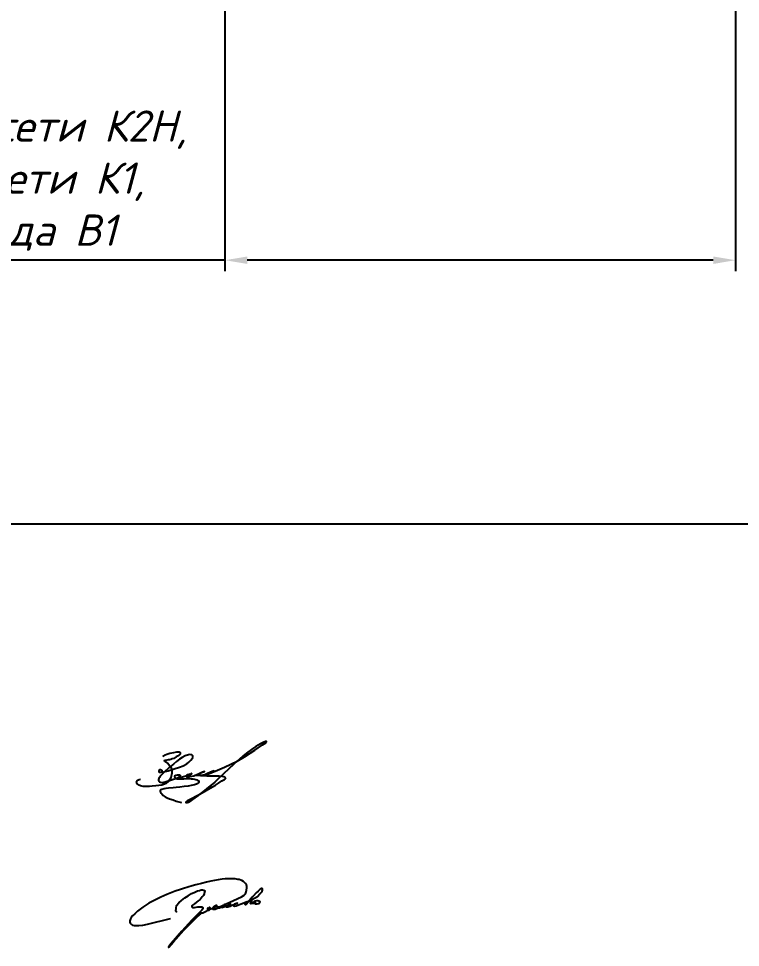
# Model space of a CAD drawing. Header units: millimetres. Extents: x 2791 to 3065, y 749 to 1154.
# Drawn here: x 2905.3 to 2986.2, y 755.3 to 859.4 of the extents above; entities that cross this region are included whole.
import ezdxf
from ezdxf import colors
from ezdxf.entities.mleader import LeaderData, LeaderLine
from ezdxf.math import Vec2, Vec3

# ---------------------------------------------------------------- set-up
doc = ezdxf.new("R2010")
doc.units = ezdxf.units.MM
doc.layers.add('ВК_К1_текст', color=34, linetype='Continuous')
doc.styles.add('note', font='isocpeur.ttf', dxfattribs={"width": 0.9, "oblique": 15})
doc.styles.get("Standard").update_dxf_attribs({"font": 'isocpeui.ttf'})
doc.dimstyles.new('ISO-25', dxfattribs={"dimtxt": 2.5, "dimasz": 2.5, "dimexe": 1.25, "dimexo": 0.625, "dimtad": 1, "dimtxsty": 'Standard', "dimcen": 2.5, "dimadec": 0, "dimazin": 0, "dimtfac": 1, "dimtmove": 0, "dimatfit": 3, "dimfxl": 1, "dimarcsym": 0})
picture_1 = doc.add_image_def('image1.png', size_in_pixel=(707, 851))

# ---------------------------------------------------------------- blocks, each defined once
blk = doc.blocks.new('2')
at = {"color": 150, "lineweight": 9}
for points in [[(100.23, -178.72), (100.27, -178.85), (100.42, -178.93), (100.69, -178.94), (101.15, -178.87), (101.82, -178.56), (108, -175.77), (108.81, -175.27), (109.18, -174.86), (109.4, -174.25), (109.55, -173.68), (109.65, -173.03), (109.62, -172.56), (109.5, -172.07), (109.26, -171.64), (108.95, -171.33), (108.56, -171.05), (108.12, -170.75), (107.76, -170.63), (107.27, -170.46), (106.81, -170.37), (105.97, -170.24), (105.17, -170.19), (104.22, -170.19), (102.95, -170.24), (102, -170.31), (100.69, -170.48), (99.54, -170.69), (98.44, -170.93), (97.06, -171.25), (95.59, -171.62), (93.8, -172.09), (92.6, -172.41), (91.32, -172.81), (90, -173.22), (89.02, -173.57), (87.35, -174.07), (84.72, -175.09), (82.94, -175.86), (80.85, -176.9), (79.22, -177.82), (77.32, -179.04), (75.7, -180.24), (74.79, -181.04), (74.12, -181.73), (73.7, -182.25), (73.44, -182.69), (73.33, -183), (73.3, -183.28), (73.31, -183.64), (73.4, -183.97), (73.54, -184.17), (73.79, -184.42), (74.12, -184.6), (74.57, -184.7), (75.17, -184.75), (76.11, -184.75), (77.35, -184.58), (78.74, -184.33), (85.89, -182.5)], [(98.16, -179.64), (99.35, -179.22), (99.79, -179.02), (100.14, -178.8), (100.32, -178.65), (100.33, -178.57), (100.31, -178.49), (100.23, -178.48), (100.11, -178.51), (99.86, -178.64), (99.38, -178.94), (99.07, -179.32), (99.04, -179.52), (99.09, -179.62), (99.23, -179.67), (99.35, -179.66), (99.71, -179.64), (99.9, -179.61), (100.02, -179.54), (100.22, -179.47), (101.13, -179.25), (101.83, -178.95), (102.31, -178.76), (102.58, -178.61), (102.8, -178.46), (102.98, -178.3), (102.99, -178.21), (102.91, -178.16), (102.79, -178.19), (102.59, -178.25), (101.83, -178.95), (101.8, -179.02), (101.81, -179.06), (101.87, -179.09), (102.17, -179.03), (102.51, -178.94), (103.09, -178.71), (104.05, -178.38), (104.44, -178.25), (104.58, -178.17), (104.61, -178.09), (104.59, -177.99), (104.52, -177.96), (104.4, -178.01), (103.18, -178.76), (103.16, -178.85), (103.17, -178.89), (103.22, -178.92), (103.27, -178.94), (103.39, -178.94), (103.73, -178.92), (104.08, -178.83), (104.45, -178.65), (104.97, -178.4), (106.79, -177.81), (105.84, -178.12), (105.56, -178.29), (105.51, -178.47), (105.54, -178.59), (105.63, -178.63), (105.84, -178.66), (106.33, -178.55), (107.86, -177.96), (109.77, -177.23), (110.98, -176.98), (112.05, -176.26), (112.91, -175.69), (113.68, -174.9), (114.1, -174.43), (114.39, -173.99), (114.51, -173.68), (114.54, -173.41), (114.49, -173.31), (114.43, -173.26), (114.33, -173.23), (114.17, -173.24), (114.02, -173.31), (113.79, -173.46), (113.53, -173.62), (113.13, -174.01), (112.56, -174.59), (111.76, -175.45), (111.3, -175.91), (109.54, -178.1), (109.4, -178.23), (109.28, -178.27), (109.2, -178.25), (109.15, -178.21), (109.14, -178.12), (109.2, -178.02), (109.37, -177.78), (109.62, -177.54), (109.91, -177.35), (110.34, -177.11), (110.98, -176.98), (111.04, -176.98), (111.09, -177.02), (111.11, -177.09), (111.09, -177.15), (111.06, -177.25), (111, -177.35), (110.9, -177.45), (110.82, -177.54), (110.74, -177.69), (110.71, -177.79), (110.74, -177.85), (110.84, -177.86), (111.55, -177.82), (111.89, -177.74), (112.25, -177.67), (112.34, -177.59), (112.34, -177.54), (112.29, -177.51), (112.21, -177.51), (112.19, -177.57), (112.14, -177.75), (112.15, -177.87), (112.23, -177.95), (112.38, -177.99), (112.58, -178), (112.87, -177.96), (113.27, -177.86), (113.57, -177.76), (113.73, -177.61), (113.76, -177.49), (113.74, -177.33), (113.6, -177.22), (113.37, -177.13), (113.04, -177.07), (112.66, -177.09), (112.22, -177.18), (111.8, -177.37), (111.47, -177.55), (111.03, -178.02)], [(87.86, -180.64), (87.62, -180.28), (87.67, -179.33), (87.82, -178.52), (88.52, -177.65), (89.3, -176.89), (90.33, -176.11), (91.4, -175.45), (92.44, -174.81), (93.27, -174.43), (94.31, -173.98), (94.92, -173.78), (95.46, -173.64), (95.87, -173.63), (96.23, -173.68), (96.47, -173.83), (96.56, -174.05), (96.52, -174.36), (96.37, -174.87), (96.13, -175.34), (95.8, -175.82), (95.41, -176.25), (95.09, -176.6), (94.49, -177.08), (93.99, -177.48), (93.4, -177.94), (93.04, -178.18), (92.75, -178.41), (92.59, -178.58), (92.55, -178.74), (92.58, -178.96), (92.7, -179.07), (92.99, -179.14), (93.32, -179.13), (93.91, -179.04), (94.37, -178.95), (94.96, -178.87), (95.31, -178.86), (95.63, -178.9), (95.83, -178.98), (95.92, -179.09), (95.97, -179.21), (95.95, -179.39), (95.87, -179.6), (95.6, -179.92), (95.29, -180.25), (92.51, -183.07), (89.4, -186.48), (86.13, -190.26), (85.66, -190.87), (85.28, -191.46), (85.28, -191.5), (85.31, -191.53), (85.34, -191.52), (85.41, -191.46), (86.88, -189.78), (90.05, -186.18), (92.14, -184.04), (94.1, -182.11), (94.94, -181.39), (95.2, -181.18), (95.31, -181.01), (95.33, -180.86), (95.32, -180.69), (95.45, -180.78), (95.55, -180.82), (95.71, -180.82), (95.91, -180.76), (96.79, -180.37), (97.51, -179.95), (97.88, -179.9), (98.05, -179.83), (98.16, -179.64), (98.27, -179.38), (98.25, -179.18), (98.14, -179.12), (98.03, -179.09), (97.93, -179.15), (97.65, -179.28), (97.45, -179.46), (97.44, -179.63), (97.54, -179.76), (97.7, -179.93), (97.88, -179.9), (98.05, -179.83)]]:
    blk.add_lwpolyline(points, dxfattribs=at)
at = {"color": 150}
for points in [[(100.23, -178.72), (100.27, -178.85), (100.42, -178.93), (100.69, -178.94), (101.15, -178.87), (101.82, -178.56), (108, -175.77), (108.81, -175.27), (109.18, -174.86), (109.4, -174.25), (109.55, -173.68), (109.65, -173.03), (109.62, -172.56), (109.5, -172.07), (109.26, -171.64), (108.95, -171.33), (108.56, -171.05), (108.12, -170.75), (107.76, -170.63), (107.27, -170.46), (106.81, -170.37), (105.97, -170.24), (105.17, -170.19), (104.22, -170.19), (102.95, -170.24), (102, -170.31), (100.69, -170.48), (99.54, -170.69), (98.44, -170.93), (97.06, -171.25), (95.59, -171.62), (93.8, -172.09), (92.6, -172.41), (91.32, -172.81), (90, -173.22), (89.02, -173.57), (87.35, -174.07), (84.72, -175.09), (82.94, -175.86), (80.85, -176.9), (79.22, -177.82), (77.32, -179.04), (75.7, -180.24), (74.79, -181.04), (74.12, -181.73), (73.7, -182.25), (73.44, -182.69), (73.33, -183), (73.3, -183.28), (73.31, -183.64), (73.4, -183.97), (73.54, -184.17), (73.79, -184.42), (74.12, -184.6), (74.57, -184.7), (75.17, -184.75), (76.11, -184.75), (77.35, -184.58), (78.74, -184.33), (85.89, -182.5)], [(98.16, -179.64), (99.35, -179.22), (99.79, -179.02), (100.14, -178.8), (100.32, -178.65), (100.33, -178.57), (100.31, -178.49), (100.23, -178.48), (100.11, -178.51), (99.86, -178.64), (99.38, -178.94), (99.07, -179.32), (99.04, -179.52), (99.09, -179.62), (99.23, -179.67), (99.35, -179.66), (99.71, -179.64), (99.9, -179.61), (100.02, -179.54), (100.22, -179.47), (101.13, -179.25), (101.83, -178.95), (102.31, -178.76), (102.58, -178.61), (102.8, -178.46), (102.98, -178.3), (102.99, -178.21), (102.91, -178.16), (102.79, -178.19), (102.59, -178.25), (101.83, -178.95), (101.8, -179.02), (101.81, -179.06), (101.87, -179.09), (102.17, -179.03), (102.51, -178.94), (103.09, -178.71), (104.05, -178.38), (104.44, -178.25), (104.58, -178.17), (104.61, -178.09), (104.59, -177.99), (104.52, -177.96), (104.4, -178.01), (103.18, -178.76), (103.16, -178.85), (103.17, -178.89), (103.22, -178.92), (103.27, -178.94), (103.39, -178.94), (103.73, -178.92), (104.08, -178.83), (104.45, -178.65), (104.97, -178.4), (106.79, -177.81), (105.84, -178.12), (105.56, -178.29), (105.51, -178.47), (105.54, -178.59), (105.63, -178.63), (105.84, -178.66), (106.33, -178.55), (107.86, -177.96), (109.77, -177.23), (110.98, -176.98), (112.05, -176.26), (112.91, -175.69), (113.68, -174.9), (114.1, -174.43), (114.39, -173.99), (114.51, -173.68), (114.54, -173.41), (114.49, -173.31), (114.43, -173.26), (114.33, -173.23), (114.17, -173.24), (114.02, -173.31), (113.79, -173.46), (113.53, -173.62), (113.13, -174.01), (112.56, -174.59), (111.76, -175.45), (111.3, -175.91), (109.54, -178.1), (109.4, -178.23), (109.28, -178.27), (109.2, -178.25), (109.15, -178.21), (109.14, -178.12), (109.2, -178.02), (109.37, -177.78), (109.62, -177.54), (109.91, -177.35), (110.34, -177.11), (110.98, -176.98), (111.04, -176.98), (111.09, -177.02), (111.11, -177.09), (111.09, -177.15), (111.06, -177.25), (111, -177.35), (110.9, -177.45), (110.82, -177.54), (110.74, -177.69), (110.71, -177.79), (110.74, -177.85), (110.84, -177.86), (111.55, -177.82), (111.89, -177.74), (112.25, -177.67), (112.34, -177.59), (112.34, -177.54), (112.29, -177.51), (112.21, -177.51), (112.19, -177.57), (112.14, -177.75), (112.15, -177.87), (112.23, -177.95), (112.38, -177.99), (112.58, -178), (112.87, -177.96), (113.27, -177.86), (113.57, -177.76), (113.73, -177.61), (113.76, -177.49), (113.74, -177.33), (113.6, -177.22), (113.37, -177.13), (113.04, -177.07), (112.66, -177.09), (112.22, -177.18), (111.8, -177.37), (111.47, -177.55), (111.03, -178.02)], [(87.86, -180.64), (87.62, -180.28), (87.67, -179.33), (87.82, -178.52), (88.52, -177.65), (89.3, -176.89), (90.33, -176.11), (91.4, -175.45), (92.44, -174.81), (93.27, -174.43), (94.31, -173.98), (94.92, -173.78), (95.46, -173.64), (95.87, -173.63), (96.23, -173.68), (96.47, -173.83), (96.56, -174.05), (96.52, -174.36), (96.37, -174.87), (96.13, -175.34), (95.8, -175.82), (95.41, -176.25), (95.09, -176.6), (94.49, -177.08), (93.99, -177.48), (93.4, -177.94), (93.04, -178.18), (92.75, -178.41), (92.59, -178.58), (92.55, -178.74), (92.58, -178.96), (92.7, -179.07), (92.99, -179.14), (93.32, -179.13), (93.91, -179.04), (94.37, -178.95), (94.96, -178.87), (95.31, -178.86), (95.63, -178.9), (95.83, -178.98), (95.92, -179.09), (95.97, -179.21), (95.95, -179.39), (95.87, -179.6), (95.6, -179.92), (95.29, -180.25), (92.51, -183.07), (89.4, -186.48), (86.13, -190.26), (85.66, -190.87), (85.28, -191.46), (85.28, -191.5), (85.31, -191.53), (85.34, -191.52), (85.41, -191.46), (86.88, -189.78), (90.05, -186.18), (92.14, -184.04), (94.1, -182.11), (94.94, -181.39), (95.2, -181.18), (95.31, -181.01), (95.33, -180.86), (95.32, -180.69), (95.45, -180.78), (95.55, -180.82), (95.71, -180.82), (95.91, -180.76), (96.79, -180.37), (97.51, -179.95), (97.88, -179.9), (98.05, -179.83), (98.16, -179.64), (98.27, -179.38), (98.25, -179.18), (98.14, -179.12), (98.03, -179.09), (97.93, -179.15), (97.65, -179.28), (97.45, -179.46), (97.44, -179.63), (97.54, -179.76), (97.7, -179.93), (97.88, -179.9), (98.05, -179.83)]]:
    blk.add_lwpolyline(points, dxfattribs=at)
blk = doc.blocks.new('6')
at = {"color": 150, "lineweight": 9}
for points in [[(229.99, -194.6), (230.56, -194.54), (231.23, -194.38), (231.96, -194.15), (232.33, -194.04), (232.58, -193.96), (232.74, -193.9), (232.85, -193.85), (232.92, -193.8), (232.94, -193.77), (232.91, -193.74), (232.88, -193.73), (232.83, -193.75), (232.61, -193.84), (232.43, -193.91), (232.22, -193.97), (232.08, -194.01), (231.92, -194.1), (231.87, -194.22), (231.87, -194.33), (231.98, -194.37), (232.17, -194.4), (232.38, -194.39), (232.57, -194.35), (233.36, -194.18), (233.98, -193.96), (234.85, -193.59), (235.23, -193.42), (235.62, -193.32), (235.23, -193.42), (234.61, -193.69), (234.52, -193.75), (234.49, -193.83), (234.48, -193.9), (234.49, -193.95), (234.57, -194), (234.64, -194.02), (234.77, -194.04), (235.17, -194.04), (235.35, -193.99), (235.66, -193.9), (236.78, -193.48), (237.6, -193.17), (236.78, -193.48), (236.22, -193.69), (235.92, -193.83), (235.87, -193.88), (235.86, -193.92), (235.87, -193.97), (235.93, -193.99), (236.03, -193.98), (236.13, -193.95), (236.3, -193.86), (238.38, -193.04), (239.83, -192.4), (242.51, -191.12), (244.07, -190.18), (246.19, -188.78), (247.85, -187.72), (248.5, -187.24), (248.63, -187.13), (248.7, -187.03), (248.68, -186.99), (248.63, -186.98), (248.56, -186.98), (248.43, -187.01), (248.08, -187.14), (247.4, -187.47), (246.4, -188.04), (245.5, -188.65), (244.43, -189.42), (243.66, -190.04), (243.08, -190.61), (241.8, -191.76), (238.57, -194.77), (237.78, -195.51), (237.37, -195.89), (236.8, -196.32), (236.06, -196.96), (235.01, -197.77), (234.26, -198.35), (233.09, -199.18), (232.53, -199.63), (232.19, -199.85), (231.95, -199.9), (231.8, -199.86), (231.8, -199.7), (231.88, -199.58), (232.07, -199.43), (232.33, -199.26), (234.64, -198.06), (237.31, -196.55), (237.94, -196.15), (238.58, -195.73), (239.27, -195.29), (239.85, -194.98), (240.01, -194.87), (240.06, -194.79), (240.08, -194.72), (240.07, -194.67), (240.03, -194.6), (240, -194.57), (239.95, -194.53), (239.87, -194.5), (239.71, -194.43), (239.37, -194.37), (238.7, -194.31), (237.94, -194.29), (237.11, -194.27), (236.12, -194.25), (233.45, -194.15)], [(226.89, -190.1), (227.38, -189.81), (227.7, -189.66), (228.33, -189.46), (229.17, -189.28), (229.79, -189.18), (230.19, -189.16), (230.3, -189.19), (230.4, -189.23), (230.49, -189.29), (230.52, -189.36), (230.52, -189.43), (230.51, -189.52), (230.48, -189.6), (230.41, -189.72), (230.25, -189.87), (229.94, -190.1), (229.67, -190.24), (229.39, -190.4), (229.15, -190.53), (228.82, -190.66), (228.53, -190.75), (228.26, -190.81), (228, -190.86), (227.68, -190.93), (227.36, -191), (227.15, -191.04), (227.38, -191.16), (227.61, -191.33), (227.78, -191.45), (227.9, -191.55), (228.08, -191.75), (228.36, -192.1), (228.52, -192.38), (228.65, -192.78), (228.73, -193.32), (228.74, -193.65), (228.69, -194.01), (228.63, -194.31), (228.52, -194.66), (228.34, -194.95), (228.08, -195.33), (227.51, -195.79), (227.22, -195.99), (226.66, -196.15), (226.03, -196.27), (225.37, -196.34), (224.61, -196.39), (224.07, -196.45), (223.52, -196.47), (223.11, -196.46), (222.74, -196.45), (222.42, -196.39), (222.14, -196.3), (221.86, -196.2), (221.63, -196.06), (221.44, -195.9), (221.35, -195.7), (221.31, -195.52), (221.42, -195.27), (221.54, -195.14), (221.73, -195.04), (221.9, -194.95), (222.13, -194.92)], [(226.72, -193.23), (226.68, -193.11), (226.63, -193.06), (226.49, -192.99), (226.35, -192.95), (226.21, -192.98), (226.08, -193.04), (226.01, -193.18), (226.01, -193.34), (226.1, -193.43), (226.28, -193.47), (226.49, -193.46), (227.06, -193.36), (227.97, -193.15), (229.26, -192.72), (230.33, -192.36), (231.1, -192.11), (231.92, -191.65), (232.33, -191.33), (232.75, -190.93), (233.06, -190.55), (233.15, -190.34), (233.16, -190.14), (233.14, -189.99), (233.08, -189.91), (232.96, -189.81), (232.79, -189.76), (232.51, -189.73), (232.27, -189.78), (231.58, -190.01), (230.94, -190.36), (230.36, -190.72), (229.75, -191.19), (229.07, -191.72), (228.22, -192.43), (227.11, -193.47), (226.57, -194.03), (226.32, -194.29), (226.12, -194.54), (225.98, -194.78), (225.92, -195), (225.93, -195.16), (226.03, -195.35), (226.16, -195.47), (226.37, -195.56), (226.63, -195.6), (226.87, -195.6), (227.55, -195.42), (228.71, -195.06), (229.99, -194.6), (230.37, -194.41), (230.53, -194.28), (230.56, -194.22), (230.56, -194.17), (230.51, -194.13), (230.42, -194.08), (230.28, -194.06), (230.04, -194.06), (229.85, -194.08), (229.57, -194.15), (229.42, -194.22), (229.3, -194.31), (229.3, -194.44), (229.36, -194.58), (229.43, -194.65), (229.6, -194.72), (229.89, -194.81), (230.6, -194.87), (231.28, -194.83), (231.8, -194.79), (232.22, -194.79), (232.81, -194.82), (233.2, -194.85), (233.54, -194.9), (233.83, -194.98), (234.02, -195.05), (234.24, -195.17), (234.41, -195.29), (234.46, -195.43), (234.42, -195.57), (234.34, -195.68), (234.2, -195.8), (233.91, -195.93), (233.5, -196.08), (232.83, -196.26), (232.17, -196.37), (231.34, -196.48), (230.4, -196.57), (229.63, -196.67), (229, -196.72), (228.02, -196.84), (227.48, -196.91), (227.11, -196.98), (226.66, -197.09), (226.41, -197.19), (226.32, -197.34), (226.32, -197.49), (226.36, -197.67), (226.47, -197.85), (226.63, -198.03), (226.93, -198.35), (227.38, -198.61), (227.78, -198.82), (228.29, -199.03), (229.04, -199.29), (229.68, -199.51), (230.2, -199.67), (230.8, -199.85)]]:
    blk.add_lwpolyline(points, dxfattribs=at)
at = {"color": 150}
for points in [[(229.99, -194.6), (230.56, -194.54), (231.23, -194.38), (231.96, -194.15), (232.33, -194.04), (232.58, -193.96), (232.74, -193.9), (232.85, -193.85), (232.92, -193.8), (232.94, -193.77), (232.91, -193.74), (232.88, -193.73), (232.83, -193.75), (232.61, -193.84), (232.43, -193.91), (232.22, -193.97), (232.08, -194.01), (231.92, -194.1), (231.87, -194.22), (231.87, -194.33), (231.98, -194.37), (232.17, -194.4), (232.38, -194.39), (232.57, -194.35), (233.36, -194.18), (233.98, -193.96), (234.85, -193.59), (235.23, -193.42), (235.62, -193.32), (235.23, -193.42), (234.61, -193.69), (234.52, -193.75), (234.49, -193.83), (234.48, -193.9), (234.49, -193.95), (234.57, -194), (234.64, -194.02), (234.77, -194.04), (235.17, -194.04), (235.35, -193.99), (235.66, -193.9), (236.78, -193.48), (237.6, -193.17), (236.78, -193.48), (236.22, -193.69), (235.92, -193.83), (235.87, -193.88), (235.86, -193.92), (235.87, -193.97), (235.93, -193.99), (236.03, -193.98), (236.13, -193.95), (236.3, -193.86), (238.38, -193.04), (239.83, -192.4), (242.51, -191.12), (244.07, -190.18), (246.19, -188.78), (247.85, -187.72), (248.5, -187.24), (248.63, -187.13), (248.7, -187.03), (248.68, -186.99), (248.63, -186.98), (248.56, -186.98), (248.43, -187.01), (248.08, -187.14), (247.4, -187.47), (246.4, -188.04), (245.5, -188.65), (244.43, -189.42), (243.66, -190.04), (243.08, -190.61), (241.8, -191.76), (238.57, -194.77), (237.78, -195.51), (237.37, -195.89), (236.8, -196.32), (236.06, -196.96), (235.01, -197.77), (234.26, -198.35), (233.09, -199.18), (232.53, -199.63), (232.19, -199.85), (231.95, -199.9), (231.8, -199.86), (231.8, -199.7), (231.88, -199.58), (232.07, -199.43), (232.33, -199.26), (234.64, -198.06), (237.31, -196.55), (237.94, -196.15), (238.58, -195.73), (239.27, -195.29), (239.85, -194.98), (240.01, -194.87), (240.06, -194.79), (240.08, -194.72), (240.07, -194.67), (240.03, -194.6), (240, -194.57), (239.95, -194.53), (239.87, -194.5), (239.71, -194.43), (239.37, -194.37), (238.7, -194.31), (237.94, -194.29), (237.11, -194.27), (236.12, -194.25), (233.45, -194.15)], [(226.89, -190.1), (227.38, -189.81), (227.7, -189.66), (228.33, -189.46), (229.17, -189.28), (229.79, -189.18), (230.19, -189.16), (230.3, -189.19), (230.4, -189.23), (230.49, -189.29), (230.52, -189.36), (230.52, -189.43), (230.51, -189.52), (230.48, -189.6), (230.41, -189.72), (230.25, -189.87), (229.94, -190.1), (229.67, -190.24), (229.39, -190.4), (229.15, -190.53), (228.82, -190.66), (228.53, -190.75), (228.26, -190.81), (228, -190.86), (227.68, -190.93), (227.36, -191), (227.15, -191.04), (227.38, -191.16), (227.61, -191.33), (227.78, -191.45), (227.9, -191.55), (228.08, -191.75), (228.36, -192.1), (228.52, -192.38), (228.65, -192.78), (228.73, -193.32), (228.74, -193.65), (228.69, -194.01), (228.63, -194.31), (228.52, -194.66), (228.34, -194.95), (228.08, -195.33), (227.51, -195.79), (227.22, -195.99), (226.66, -196.15), (226.03, -196.27), (225.37, -196.34), (224.61, -196.39), (224.07, -196.45), (223.52, -196.47), (223.11, -196.46), (222.74, -196.45), (222.42, -196.39), (222.14, -196.3), (221.86, -196.2), (221.63, -196.06), (221.44, -195.9), (221.35, -195.7), (221.31, -195.52), (221.42, -195.27), (221.54, -195.14), (221.73, -195.04), (221.9, -194.95), (222.13, -194.92)], [(226.72, -193.23), (226.68, -193.11), (226.63, -193.06), (226.49, -192.99), (226.35, -192.95), (226.21, -192.98), (226.08, -193.04), (226.01, -193.18), (226.01, -193.34), (226.1, -193.43), (226.28, -193.47), (226.49, -193.46), (227.06, -193.36), (227.97, -193.15), (229.26, -192.72), (230.33, -192.36), (231.1, -192.11), (231.92, -191.65), (232.33, -191.33), (232.75, -190.93), (233.06, -190.55), (233.15, -190.34), (233.16, -190.14), (233.14, -189.99), (233.08, -189.91), (232.96, -189.81), (232.79, -189.76), (232.51, -189.73), (232.27, -189.78), (231.58, -190.01), (230.94, -190.36), (230.36, -190.72), (229.75, -191.19), (229.07, -191.72), (228.22, -192.43), (227.11, -193.47), (226.57, -194.03), (226.32, -194.29), (226.12, -194.54), (225.98, -194.78), (225.92, -195), (225.93, -195.16), (226.03, -195.35), (226.16, -195.47), (226.37, -195.56), (226.63, -195.6), (226.87, -195.6), (227.55, -195.42), (228.71, -195.06), (229.99, -194.6), (230.37, -194.41), (230.53, -194.28), (230.56, -194.22), (230.56, -194.17), (230.51, -194.13), (230.42, -194.08), (230.28, -194.06), (230.04, -194.06), (229.85, -194.08), (229.57, -194.15), (229.42, -194.22), (229.3, -194.31), (229.3, -194.44), (229.36, -194.58), (229.43, -194.65), (229.6, -194.72), (229.89, -194.81), (230.6, -194.87), (231.28, -194.83), (231.8, -194.79), (232.22, -194.79), (232.81, -194.82), (233.2, -194.85), (233.54, -194.9), (233.83, -194.98), (234.02, -195.05), (234.24, -195.17), (234.41, -195.29), (234.46, -195.43), (234.42, -195.57), (234.34, -195.68), (234.2, -195.8), (233.91, -195.93), (233.5, -196.08), (232.83, -196.26), (232.17, -196.37), (231.34, -196.48), (230.4, -196.57), (229.63, -196.67), (229, -196.72), (228.02, -196.84), (227.48, -196.91), (227.11, -196.98), (226.66, -197.09), (226.41, -197.19), (226.32, -197.34), (226.32, -197.49), (226.36, -197.67), (226.47, -197.85), (226.63, -198.03), (226.93, -198.35), (227.38, -198.61), (227.78, -198.82), (228.29, -199.03), (229.04, -199.29), (229.68, -199.51), (230.2, -199.67), (230.8, -199.85)]]:
    blk.add_lwpolyline(points, dxfattribs=at)
blk = doc.blocks.new('_None')
blk = doc.blocks.new('*D34')
at = {"color": 0, "linetype": 'Continuous', "lineweight": -2, "transparency": 16777216}
for p, q in [((2985.66, 914.06), (2985.66, 831.05)), ((2928.42, 877.3), (2928.42, 831.05)), ((2928.42, 832.3), (2839.49, 832.3)), ((2983.16, 832.3), (2930.92, 832.3))]:
    blk.add_line(p, q, dxfattribs=at)
at = {"color": 0, "linetype": 'Continuous', "transparency": 16777216}
for points in [[(2930.92, 832.71), (2930.92, 831.88), (2928.42, 832.3)], [(2983.16, 832.71), (2983.16, 831.88), (2985.66, 832.3)]]:
    blk.add_solid(points, dxfattribs=at)
at = {"layer": 'Defpoints', "color": 0, "linetype": 'Continuous', "transparency": 16777216}
for p in [(2985.66, 914.68), (2928.42, 877.92), (2928.42, 832.3)]:
    blk.add_point(p, dxfattribs=at)
at = {"color": 0, "linetype": 'Continuous', "lineweight": 9, "transparency": 16777216, "insert": (2882.7, 841.03), "char_height": 3.5, "attachment_point": 5}
blk.add_mtext('Трасса ливневой напорной сети К2Н,\\Pхоз-бытовой самотечной сети К1,\\Pхоз-питьевого водопровода В1', dxfattribs=at)

msp = doc.modelspace()

# ---------------------------------------------------------------- block references
at = {"color": 5, "xscale": 0.5326704545454547, "yscale": 0.5326704545454547, "zscale": 0.5326704545454547}
msp.add_blockref('6', (2800.616, 877.939), dxfattribs=at)
at = {"xscale": 0.3605769230769232, "yscale": 0.3605769230769232, "zscale": 0.3605769230769232}
msp.add_blockref('2', (2891.337, 824.313), dxfattribs=at)

# ---------------------------------------------------------------- dimensions: what is measured, and where the dimension line sits
at = {"linetype": 'Continuous', "lineweight": 9}
dim = msp.add_linear_dim(base=(2928.417, 832.296), p1=(2985.659, 914.684), p2=(2928.417, 877.922), text='Трасса ливневой напорной сети К2Н,\\Pхоз-бытовой самотечной сети К1,\\Pхоз-питьевого водопровода В1', dimstyle='ISO-25', override={"dimtxt": 3.5}, dxfattribs=at)
dim.commit()
dim.dimension.update_dxf_attribs({"geometry": '*D34', "text_midpoint": (2882.703, 841.03)})

# ---------------------------------------------------------------- pictures from other files: only their frames are drawn
image = msp.add_image(picture_1, insert=(2781.303, 775.682), size_in_units=(305.84, 368.133), dxfattribs=dict(fade=36))
image.set_boundary_path([(21.112, -0.5), (649.8845, 788.077)])
image.dxf.flags = 15

# ---------------------------------------------------------------- leaders
at = {"layer": 'ВК_К1_текст', "color": 0, "linetype": 'Continuous', "lineweight": 5}
ml = msp.add_multileader_mtext('Standard', dxfattribs=at)
ml.set_content('{\\fISOCPEUR|b0|i1|c204|p34;\\Q0;\\W1;Окончание трассы сетей К1 и В1\\P\\pxi2.95,sm1.15;(согласно ТУ №33 от 16.10.15 г,\\Pвыданных ГУП РК "ВОДА КРЫМА")}', style='note')
ml.set_leader_properties(lineweight=15)
ml.set_arrow_properties(name='NONE')
ml.build(insert=Vec2(0, 0))
ml.multileader.update_dxf_attribs({"text_left_attachment_type": 6, "text_right_attachment_type": 6, "dogleg_length": 1, "arrow_head_size": 2.5})
ctx = ml.context
ctx.base_point, ctx.char_height, ctx.arrow_head_size, ctx.landing_gap_size, ctx.plane_origin = Vec3(2825.489, 874.551), 3.5, 2.5, 1, Vec3(-31799.168, -573963.481)
ctx.left_attachment, ctx.right_attachment, ctx.text_align_type = 6, 6, 1
notes = []
notes.append((ctx, [(1, (1, 1, 0), (2906.107, 874.551), (-1, 0), 1, [(1, [(2928.825, 884.985), (2930.376, 881.496)], 0, [])])]))
ctx.mtext.insert, ctx.mtext.alignment, ctx.mtext.flow_direction = Vec3(2865.298, 878.751), 2, 5
for ctx, leaders in notes:
    for number, flags, end, landing, length, lines in leaders:
        leader = LeaderData()
        leader.index, (leader.has_last_leader_line, leader.has_dogleg_vector, leader.attachment_direction) = number, flags
        leader.last_leader_point, leader.dogleg_vector, leader.dogleg_length = Vec3(end), Vec3(landing), length
        for number, points, colour, breaks in lines:
            line = LeaderLine()
            line.index, line.vertices, line.color, line.breaks = number, Vec3.list(points), colors.encode_raw_color(colour), breaks
            leader.lines.append(line)
        ctx.leaders.append(leader)

doc.saveas('drawing.dxf')
